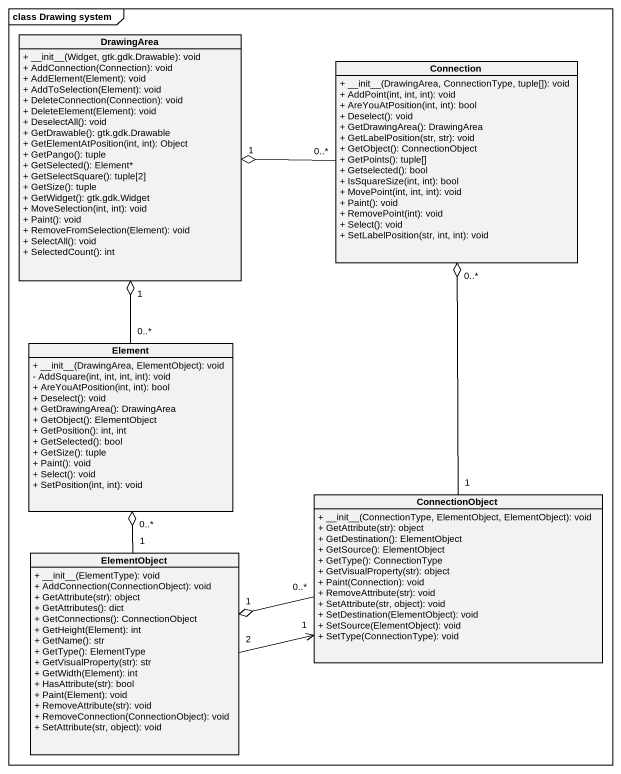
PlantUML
@startuml
mainframe class Drawing system
hide circle
hide empty members
skinparam classAttributeIconSize 0
class DrawingArea {
  + ~__init~__(Widget, gtk.gdk.Drawable): void
  + AddConnection(Connection): void
  + AddElement(Element): void
  + AddToSelection(Element): void
  + DeleteConnection(Connection): void
  + DeleteElement(Element): void
  + DeselectAll(): void
  + GetDrawable(): gtk.gdk.Drawable
  + GetElementAtPosition(int, int): Object
  + GetPango(): tuple
  + GetSelected(): Element*
  + GetSelectSquare(): tuple[2]
  + GetSize(): tuple
  + GetWidget(): gtk.gdk.Widget
  + MoveSelection(int, int): void
  + Paint(): void
  + RemoveFromSelection(Element): void
  + SelectAll(): void
  + SelectedCount(): int
}
class Connection {
  + ~__init~__(DrawingArea, ConnectionType, tuple[]): void
  + AddPoint(int, int, int): void
  + AreYouAtPosition(int, int): bool
  + Deselect(): void
  + GetDrawingArea(): DrawingArea
  + GetLabelPosition(str, str): void
  + GetObject(): ConnectionObject
  + GetPoints(): tuple[]
  + Getselected(): bool
  + IsSquareSize(int, int): bool
  + MovePoint(int, int, int): void
  + Paint(): void
  + RemovePoint(int): void
  + Select(): void
  + SetLabelPosition(str, int, int): void
}
class Element {
  + ~__init~__(DrawingArea, ElementObject): void
  - AddSquare(int, int, int, int): void
  + AreYouAtPosition(int, int): bool
  + Deselect(): void
  + GetDrawingArea(): DrawingArea
  + GetObject(): ElementObject
  + GetPosition(): int, int
  + GetSelected(): bool
  + GetSize(): tuple
  + Paint(): void
  + Select(): void
  + SetPosition(int, int): void
}
class ConnectionObject {
  + ~__init~__(ConnectionType, ElementObject, ElementObject): void
  + GetAttribute(str): object
  + GetDestination(): ElementObject
  + GetSource(): ElementObject
  + GetType(): ConnectionType
  + GetVisualProperty(str): object
  + Paint(Connection): void
  + RemoveAttribute(str): void
  + SetAttribute(str, object): void
  + SetDestination(ElementObject): void
  + SetSource(ElementObject): void
  + SetType(ConnectionType): void
}
class ElementObject {
  + ~__init~__(ElementType): void
  + AddConnection(ConnectionObject): void
  + GetAttribute(str): object
  + GetAttributes(): dict
  + GetConnections(): ConnectionObject
  + GetHeight(Element): int
  + GetName(): str
  + GetType(): ElementType
  + GetVisualProperty(str): str
  + GetWidth(Element): int
  + HasAttribute(str): bool
  + Paint(Element): void
  + RemoveAttribute(str): void
  + RemoveConnection(ConnectionObject): void
  + SetAttribute(str, object): void
}
Connection "0..*" -left-o "1" DrawingArea
Element "0..*" -up-o "1" DrawingArea
ConnectionObject "1" -up-o "0..*" Connection
ConnectionObject "0..*" -left-o "1" ElementObject
ElementObject "1" -up-o "0..*" Element
ElementObject "2" -right-> "1" ConnectionObject
@enduml
